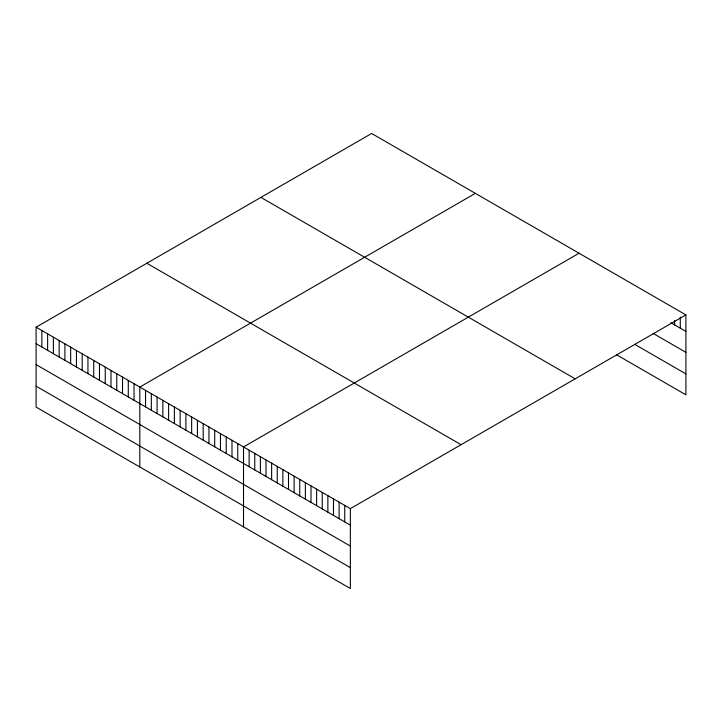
<?xml version="1.0" encoding="UTF-8"?>
<svg xmlns="http://www.w3.org/2000/svg" width="722" height="722" viewBox="0 0 722 722"><rect width="100%" height="100%" fill="white"/><g stroke="black" fill="none" stroke-linecap="round" stroke-linejoin="round"><path stroke-width="1.08" d="M36.1 327.192L350.36 508.631L350.36 588.529L36.1 407.091L36.1 327.192L371.64 133.471L685.9 314.909L685.9 394.808L616.543 354.764M475.347 193.343L139.806 387.064L139.806 466.963M579.053 253.223L243.513 446.945L243.513 526.843M350.36 508.631L685.9 314.909M670.9 322.761L685.9 331.416M653.094 333.393L685.9 352.336M635.288 344.665L685.9 373.888M260.913 197.395L575.172 378.833M146.828 263.268L461.087 444.698M36.1 343.699L350.36 525.138M36.1 364.619L350.36 546.058M36.1 386.171L350.36 567.609M680.277 317.166L680.277 328.167M674.655 320.523L674.655 324.927M344.737 505.382L344.737 521.889M339.114 502.133L339.114 518.649M333.492 498.893L333.492 515.4M327.869 495.644L327.869 512.151M322.247 492.395L322.247 508.902M316.615 489.146L316.615 505.662M310.992 485.906L310.992 502.413M305.37 482.657L305.37 499.164M299.747 479.408L299.747 495.915M294.125 476.159L294.125 492.675M288.502 472.919L288.502 489.426M282.88 469.67L282.88 486.177M277.257 466.421L277.257 482.928M271.634 463.172L271.634 479.688M266.003 459.932L266.003 476.439M260.38 456.683L260.38 473.19M254.758 453.434L254.758 469.941M249.135 450.185L249.135 466.701M237.755 443.615L237.755 460.122M231.988 440.285L231.988 456.8M226.23 436.963L226.23 453.47M220.463 433.633L220.463 450.149M214.705 430.312L214.705 446.819M208.947 426.982L208.947 443.488M203.18 423.661L203.18 440.167M197.422 420.33L197.422 436.837M191.655 417L191.655 433.516M185.897 413.679L185.897 430.186M180.139 410.349L180.139 426.864M174.372 407.027L174.372 423.534M168.614 403.697L168.614 420.204M162.856 400.376L162.856 416.883M157.089 397.046L157.089 413.553M151.331 393.716L151.331 410.231M145.564 390.394L145.564 406.901M134.048 383.743L134.048 400.25M128.281 380.413L128.281 396.929M122.523 377.092L122.523 393.598M116.756 373.761L116.756 390.268M110.998 370.431L110.998 386.947M105.241 367.11L105.241 383.617M99.474 363.78L99.474 380.295M93.716 360.458L93.716 376.965M87.949 357.128L87.949 373.644M82.191 353.807L82.191 370.314M76.433 350.477L76.433 366.984M70.666 347.147L70.666 363.662M64.908 343.825L64.908 360.332M59.15 340.495L59.15 357.011M53.383 337.174L53.383 353.681M47.625 333.844L47.625 350.36M41.858 330.523L41.858 347.029"/></g></svg>
